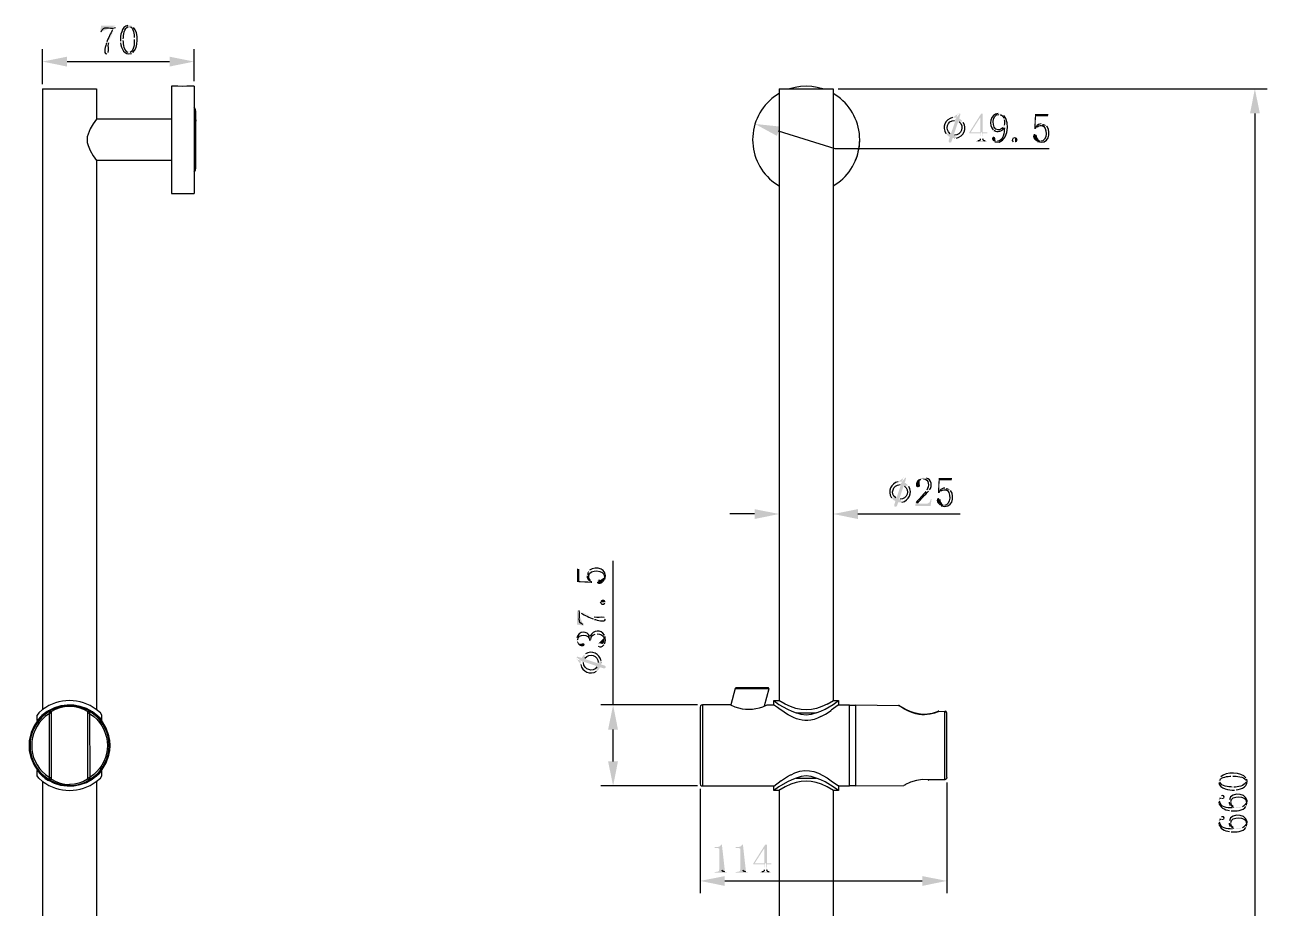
# Model space of a CAD drawing. Header units: millimetres. Extents: x 1 to 7.4, y 2.27 to 9.98.
# Drawn here: x 1 to 7.4, y 5.42 to 9.98 of the extents above; entities that cross this region are included whole.
import ezdxf

# ---------------------------------------------------------------- set-up
doc = ezdxf.new("R2010")
doc.units = ezdxf.units.MM
doc.layers.add('PDF_솔리드 채우기', color=7, linetype='Continuous')
doc.layers.add('PDF_형상', color=7, linetype='Continuous')

msp = doc.modelspace()

# ---------------------------------------------------------------- hatches: boundary and pattern name
at = {"layer": 'PDF_솔리드 채우기', "transparency": 33554559}
h = msp.add_hatch(color=256, dxfattribs=at)
h.paths.add_polyline_path([(1.4667, 9.9719), (1.3908, 9.9719), (1.385, 9.9378), (1.39, 9.9369), (1.3908, 9.9403)], flags=0)
h.paths.add_polyline_path([(1.4642, 9.9619), (1.4667, 9.9661)], flags=0)
h = msp.add_hatch(color=256, dxfattribs=at)
h.paths.add_polyline_path([(1.4642, 9.9619), (1.455, 9.9603), (1.4525, 9.9553), (1.45, 9.9503)], flags=0)
h.paths.add_polyline_path([(1.42, 9.8869), (1.4183, 9.8844), (1.4175, 9.8819)], flags=0)
h.paths.add_polyline_path([(1.4192, 9.8261), (1.4233, 9.8269), (1.4267, 9.8286), (1.4267, 9.8294), (1.4275, 9.8328)], flags=0)
h.paths.add_polyline_path([(1.43, 9.8836), (1.4308, 9.8878), (1.4317, 9.8919)], flags=0)
h.paths.add_polyline_path([(1.4575, 9.9503, 0.048772), (1.4317, 9.8919)], flags=0)
h.paths.add_polyline_path([(1.4575, 9.9503), (1.46, 9.9544), (1.4625, 9.9586)], flags=0)
h = msp.add_hatch(color=256, dxfattribs=at)
h.paths.add_polyline_path([(1.5342, 9.9736), (1.5317, 9.9736), (1.5283, 9.9728)], flags=0)
h.paths.add_polyline_path([(1.49, 9.8928), (1.4908, 9.8878), (1.4908, 9.8836)], flags=0)
h.paths.add_polyline_path([(1.5467, 9.8286), (1.55, 9.8303), (1.5533, 9.8328), (1.5342, 9.8328), (1.5308, 9.8336)], flags=0)
h.paths.add_polyline_path([(1.505, 9.8953), (1.505, 9.9036)], flags=0)
h.paths.add_polyline_path([(1.5308, 9.9669), (1.5342, 9.9669), (1.5525, 9.9678), (1.5492, 9.9703), (1.545, 9.9719), (1.5417, 9.9728), (1.5375, 9.9736)], flags=0)
h = msp.add_hatch(color=256, dxfattribs=at)
h.paths.add_polyline_path([(1.5525, 9.9678), (1.5342, 9.9669), (1.535, 9.9669), (1.5392, 9.9661)], flags=0)
h.paths.add_polyline_path([(1.5617, 9.9103), (1.5617, 9.9003)], flags=0)
h.paths.add_polyline_path([(1.5408, 9.8344), (1.5375, 9.8336), (1.5342, 9.8328), (1.5533, 9.8328)], flags=0)
h.paths.add_polyline_path([(1.5583, 9.9628), (1.5558, 9.9653)], flags=0)
h = msp.add_hatch(color=256, dxfattribs=at)
h.paths.add_polyline_path([(5.8125, 9.5211), (5.8117, 9.5211), (5.8083, 9.5203), (5.8058, 9.5161), (5.8, 9.4978), (5.78, 9.4978)], flags=0)
h.paths.add_polyline_path([(5.7458, 9.4161), (5.7483, 9.4119), (5.7708, 9.4128), (5.7675, 9.4153)], flags=0)
h.paths.add_polyline_path([(5.79, 9.4836), (5.8258, 9.4853), (5.8217, 9.4878), (5.8183, 9.4911), (5.8142, 9.4928), (5.8158, 9.4986), (5.8175, 9.5044), (5.8192, 9.5094), (5.82, 9.5128), (5.8208, 9.5136), (5.82, 9.5178), (5.8175, 9.5203)], flags=0)
for points in [[(5.8258, 9.4853), (5.79, 9.4836), (5.795, 9.4836), (5.7708, 9.4128), (5.7483, 9.4119), (5.755, 9.4053), (5.79, 9.4078), (5.7858, 9.4078), (5.8092, 9.4786), (5.8317, 9.4786), (5.8283, 9.4819)], [(5.79, 9.4986), (5.785, 9.4986), (5.78, 9.4978), (5.8, 9.4978), (5.7992, 9.4978), (5.7942, 9.4986)], [(5.9358, 9.5186), (5.9225, 9.4978), (5.9225, 9.4219), (5.8733, 9.4219), (5.9358, 9.4219)], [(6.2742, 9.5169), (6.205, 9.5169), (6.2008, 9.4403), (6.2083, 9.4394), (6.21, 9.4419), (6.2125, 9.4461), (6.2075, 9.4486), (6.21, 9.5053), (6.2717, 9.5053)], [(5.8, 9.3928), (5.7808, 9.3928), (5.785, 9.3928), (5.79, 9.3919), (5.7908, 9.3919), (5.7958, 9.3928)], [(5.9917, 9.3994), (5.9883, 9.3994), (5.985, 9.3961), (5.9842, 9.3936), (5.9833, 9.3894), (5.9842, 9.3853), (5.9858, 9.3819), (5.9883, 9.3786), (5.9917, 9.3761), (5.9942, 9.3753), (6.0108, 9.3761), (6.0067, 9.3769), (6.0033, 9.3778), (6.0008, 9.3811), (6.0008, 9.3819), (6, 9.3861), (6, 9.3919), (5.9983, 9.3953), (5.9983, 9.3961), (5.9958, 9.3986)], [(5.5092, 7.6219), (5.5042, 7.6219), (5.4992, 7.6211), (5.5192, 7.6211), (5.5183, 7.6211), (5.5133, 7.6219)], [(5.7775, 7.6403), (5.7083, 7.6403), (5.7042, 7.5636), (5.7117, 7.5628), (5.7133, 7.5653), (5.7158, 7.5694), (5.7108, 7.5719), (5.7133, 7.6286), (5.775, 7.6286)], [(5.545, 7.6086), (5.5092, 7.6069), (5.5142, 7.6069), (5.49, 7.5361), (5.4675, 7.5353), (5.4742, 7.5286), (5.5092, 7.5311), (5.505, 7.5311), (5.5283, 7.6019), (5.5508, 7.6019), (5.5475, 7.6053)], [(5.5192, 7.5161), (5.5, 7.5161), (5.5042, 7.5161), (5.5092, 7.5153), (5.51, 7.5153), (5.515, 7.5161)], [(5.6717, 7.5328), (5.6667, 7.5328), (5.6667, 7.5294), (5.665, 7.5253), (5.6642, 7.5211), (5.6625, 7.5178), (5.66, 7.5144), (5.6583, 7.5136), (5.655, 7.5111), (5.6517, 7.5094), (5.6475, 7.5086), (5.5975, 7.5086), (5.5883, 7.5069), (5.5883, 7.4961), (5.6667, 7.4961)], [(3.8442, 7.1736), (3.8442, 7.1044), (3.9208, 7.1003), (3.9217, 7.1078), (3.9192, 7.1094), (3.915, 7.1119), (3.9125, 7.1069), (3.8558, 7.1094), (3.8558, 7.1711)], [(3.8458, 6.7911), (3.8475, 6.7878), (3.85, 6.7836), (3.8558, 6.7778), (3.8592, 6.7761), (3.8633, 6.7744), (3.8667, 6.7736), (3.8708, 6.7728), (3.8733, 6.7728), (3.8775, 6.7744), (3.88, 6.7761), (3.8817, 6.7786), (3.8825, 6.7819), (3.8825, 6.7853), (3.8783, 6.7894), (3.8733, 6.7894), (3.8692, 6.7878), (3.8658, 6.7869), (3.86, 6.7861), (3.8558, 6.7869), (3.8533, 6.7894), (3.8508, 6.7928), (3.8508, 6.7936), (3.8475, 6.8019), (3.8475, 6.8061)], [(3.8758, 6.7253), (3.8775, 6.6894), (3.8775, 6.6944), (3.9483, 6.6703), (3.9492, 6.6478), (3.9558, 6.6544), (3.9533, 6.6894), (3.9533, 6.6853), (3.8825, 6.7086), (3.8825, 6.7311), (3.8792, 6.7278)], [(3.8625, 6.6894), (3.8625, 6.6844), (3.8633, 6.6794), (3.8633, 6.6994), (3.8633, 6.6986), (3.8625, 6.6936)], [(3.9683, 6.6994), (3.9683, 6.6803), (3.9683, 6.6844), (3.9692, 6.6894), (3.9692, 6.6903), (3.9683, 6.6953)], [(4.8225, 5.7519), (4.8092, 5.7311), (4.8092, 5.6553), (4.76, 5.6553), (4.8225, 5.6553)]]:
    msp.add_hatch(color=256, dxfattribs=at).paths.add_polyline_path(points)
h = msp.add_hatch(color=256, dxfattribs=at)
h.paths.add_polyline_path([(5.8317, 9.4786), (5.8092, 9.4786), (5.8133, 9.4761)], flags=0)
h.paths.add_polyline_path([(5.79, 9.4078), (5.755, 9.4053), (5.7583, 9.4028), (5.7625, 9.4003), (5.7658, 9.3978), (5.7642, 9.3928), (5.7625, 9.3861), (5.76, 9.3786), (5.76, 9.3769), (5.7608, 9.3728), (5.7633, 9.3703), (5.7675, 9.3694), (5.7683, 9.3694), (5.7725, 9.3711), (5.7742, 9.3744), (5.7808, 9.3928), (5.8, 9.3928)], flags=0)
h.paths.add_polyline_path([(5.835, 9.4736), (5.8342, 9.4744)], flags=0)
h = msp.add_hatch(color=256, dxfattribs=at)
h.paths.add_polyline_path([(5.9358, 9.5186), (5.9275, 9.5186), (5.8658, 9.4211), (5.8658, 9.4169), (5.9225, 9.4169), (5.9225, 9.3886)], flags=0)
h.paths.add_polyline_path([(5.91, 9.3778), (5.9008, 9.3778), (5.9008, 9.3728), (5.9558, 9.3728), (5.9558, 9.3778), (5.9483, 9.3778)], flags=0)
h.paths.add_polyline_path([(5.9358, 9.3886), (5.9358, 9.4169), (5.9583, 9.4169), (5.9583, 9.4219), (5.8733, 9.4219), (5.9217, 9.4978), (5.9225, 9.4978)], flags=0)
h = msp.add_hatch(color=256, dxfattribs=at)
h.paths.add_polyline_path([(6.0183, 9.5186), (6.0158, 9.5186)], flags=0)
h.paths.add_polyline_path([(5.99, 9.4344), (6.0158, 9.4353), (6.0142, 9.4353)], flags=0)
h.paths.add_polyline_path([(6.0183, 9.5136), (6.0383, 9.5136), (6.0342, 9.5153), (6.0308, 9.5169), (6.0225, 9.5186)], flags=0)
h = msp.add_hatch(color=256, dxfattribs=at)
h.paths.add_polyline_path([(6.0383, 9.5136), (6.0183, 9.5136), (6.0208, 9.5136), (6.025, 9.5128)], flags=0)
h.paths.add_polyline_path([(6.0442, 9.4953), (6.0458, 9.4869)], flags=0)
h.paths.add_polyline_path([(6.0458, 9.4586), (6.0433, 9.4553), (6.0417, 9.4511), (6.0475, 9.4503), (6.0475, 9.4461)], flags=0)
h.paths.add_polyline_path([(6.0108, 9.3761), (5.9942, 9.3753), (5.9975, 9.3736)], flags=0)
h.paths.add_polyline_path([(6.0442, 9.5094), (6.0417, 9.5119)], flags=0)
h = msp.add_hatch(color=256, dxfattribs=at)
h.paths.add_polyline_path([(6.0417, 9.4511), (6.0383, 9.4469)], flags=0)
h.paths.add_polyline_path([(6.0158, 9.4353), (5.99, 9.4344), (5.9933, 9.4319)], flags=0)
h.paths.add_polyline_path([(6.0458, 9.4461), (6.0475, 9.4503)], flags=0)
h = msp.add_hatch(color=256, dxfattribs=at)
h.paths.add_polyline_path([(6.205, 9.4144), (6.2008, 9.4136), (6.1975, 9.4111), (6.1967, 9.4094), (6.1958, 9.4061), (6.195, 9.4011), (6.1958, 9.3969), (6.1967, 9.3936), (6.1983, 9.3894), (6.2008, 9.3861), (6.2067, 9.3803), (6.21, 9.3778), (6.2133, 9.3761), (6.2342, 9.3761), (6.2292, 9.3761)], flags=0)
h.paths.add_polyline_path([(6.2117, 9.3828), (6.2092, 9.3861), (6.2083, 9.3894)], flags=0)
h.paths.add_polyline_path([(6.2133, 9.4061), (6.2117, 9.4111), (6.2092, 9.4136)], flags=0)
h = msp.add_hatch(color=256, dxfattribs=at)
h.paths.add_polyline_path([(6.2408, 9.4653), (6.2367, 9.4653)], flags=0)
h.paths.add_polyline_path([(6.2108, 9.4528), (6.2075, 9.4486), (6.2125, 9.4461), (6.2158, 9.4494)], flags=0)
h.paths.add_polyline_path([(6.2367, 9.4569), (6.2633, 9.4569), (6.2567, 9.4619), (6.2533, 9.4636), (6.245, 9.4653)], flags=0)
h = msp.add_hatch(color=256, dxfattribs=at)
h.paths.add_polyline_path([(6.2633, 9.4569), (6.2367, 9.4569), (6.2392, 9.4569)], flags=0)
h.paths.add_polyline_path([(6.2342, 9.3761), (6.2133, 9.3761), (6.2175, 9.3744)], flags=0)
h.paths.add_polyline_path([(6.2667, 9.4536), (6.2667, 9.4544)], flags=0)
h = msp.add_hatch(color=256, dxfattribs=at)
h.paths.add_polyline_path([(6.1017, 9.3711), (6.0975, 9.3719), (6.0942, 9.3736)], flags=0)
h.paths.add_polyline_path([(6.1008, 9.3961), (6.1058, 9.3961), (6.11, 9.3944), (6.1117, 9.3928), (6.1133, 9.3894), (6.1142, 9.3853), (6.115, 9.3836), (6.1142, 9.3794), (6.1117, 9.3744), (6.1075, 9.3719), (6.1033, 9.3711), (6.1017, 9.3711)], flags=0)
h = msp.add_hatch(color=256, dxfattribs=at)
h.paths.add_polyline_path([(5.5317, 7.6444), (5.5308, 7.6444), (5.5275, 7.6436), (5.525, 7.6394), (5.5192, 7.6211), (5.4992, 7.6211)], flags=0)
h.paths.add_polyline_path([(5.465, 7.5394), (5.4675, 7.5353), (5.49, 7.5361), (5.4867, 7.5386)], flags=0)
h.paths.add_polyline_path([(5.5092, 7.6069), (5.545, 7.6086), (5.5408, 7.6111), (5.5375, 7.6144), (5.5333, 7.6161), (5.535, 7.6219), (5.5367, 7.6278), (5.5383, 7.6328), (5.5392, 7.6361), (5.54, 7.6369), (5.5392, 7.6411), (5.5367, 7.6436)], flags=0)
h = msp.add_hatch(color=256, dxfattribs=at)
h.paths.add_polyline_path([(5.6308, 7.6419), (5.6267, 7.6419), (5.6233, 7.6411), (5.615, 7.6394), (5.6108, 7.6369), (5.63, 7.6369)], flags=0)
h.paths.add_polyline_path([(5.6467, 7.5786), (5.645, 7.5753), (5.6425, 7.5719)], flags=0)
h.paths.add_polyline_path([(5.5925, 7.5128), (5.59, 7.5103), (5.5883, 7.5069), (5.5975, 7.5086), (5.5992, 7.5111)], flags=0)
h.paths.add_polyline_path([(5.6567, 7.5728), (5.6617, 7.5794)], flags=0)
h.paths.add_polyline_path([(5.645, 7.6403), (5.64, 7.6411), (5.6358, 7.6419)], flags=0)
h = msp.add_hatch(color=256, dxfattribs=at)
h.paths.add_polyline_path([(5.6108, 7.6369), (5.6075, 7.6353), (5.6033, 7.6328), (5.5992, 7.6286), (5.5967, 7.6253), (5.595, 7.6219), (5.5933, 7.6186), (5.5917, 7.6144), (5.5908, 7.6103), (5.5908, 7.6036), (5.5917, 7.5994), (5.5933, 7.5961), (5.5975, 7.5936), (5.6008, 7.5928), (5.6042, 7.5936), (5.6075, 7.5953), (5.6092, 7.5969)], flags=0)
h.paths.add_polyline_path([(5.6042, 7.6128), (5.6033, 7.6178), (5.6042, 7.6211)], flags=0)
h.paths.add_polyline_path([(5.6158, 7.6344), (5.6192, 7.6361), (5.6233, 7.6369), (5.6283, 7.6369)], flags=0)
h = msp.add_hatch(color=256, dxfattribs=at)
h.paths.add_polyline_path([(5.5508, 7.6019), (5.5283, 7.6019), (5.5325, 7.5994)], flags=0)
h.paths.add_polyline_path([(5.5092, 7.5311), (5.4742, 7.5286), (5.4775, 7.5261), (5.4817, 7.5236), (5.485, 7.5211), (5.4833, 7.5161), (5.4817, 7.5094), (5.48, 7.5044), (5.4792, 7.5019), (5.4792, 7.5003), (5.48, 7.4961), (5.4825, 7.4936), (5.4867, 7.4928), (5.4875, 7.4928), (5.4917, 7.4944), (5.4933, 7.4978), (5.5, 7.5161), (5.5192, 7.5161)], flags=0)
h.paths.add_polyline_path([(5.5542, 7.5969), (5.5533, 7.5978)], flags=0)
h = msp.add_hatch(color=256, dxfattribs=at)
h.paths.add_polyline_path([(5.7442, 7.5886), (5.74, 7.5886)], flags=0)
h.paths.add_polyline_path([(5.7142, 7.5761), (5.7108, 7.5719), (5.7158, 7.5694), (5.7192, 7.5728)], flags=0)
h.paths.add_polyline_path([(5.74, 7.5803), (5.7667, 7.5803), (5.76, 7.5853), (5.7567, 7.5869), (5.7483, 7.5886)], flags=0)
h = msp.add_hatch(color=256, dxfattribs=at)
h.paths.add_polyline_path([(5.7667, 7.5803), (5.74, 7.5803), (5.7425, 7.5803)], flags=0)
h.paths.add_polyline_path([(5.7375, 7.4994), (5.7167, 7.4994), (5.7208, 7.4978)], flags=0)
h.paths.add_polyline_path([(5.77, 7.5769), (5.77, 7.5778)], flags=0)
h = msp.add_hatch(color=256, dxfattribs=at)
h.paths.add_polyline_path([(5.7083, 7.5378), (5.7042, 7.5369), (5.7008, 7.5344), (5.7, 7.5328), (5.6992, 7.5294), (5.6983, 7.5244), (5.6992, 7.5203), (5.7, 7.5169), (5.7017, 7.5128), (5.7042, 7.5094), (5.71, 7.5036), (5.7133, 7.5011), (5.7167, 7.4994), (5.7375, 7.4994), (5.7325, 7.4994)], flags=0)
h.paths.add_polyline_path([(5.715, 7.5061), (5.7125, 7.5094), (5.7117, 7.5128)], flags=0)
h.paths.add_polyline_path([(5.7167, 7.5294), (5.715, 7.5344), (5.7125, 7.5369)], flags=0)
h = msp.add_hatch(color=256, dxfattribs=at)
h.paths.add_polyline_path([(3.8958, 7.1403), (3.8958, 7.1361)], flags=0)
h.paths.add_polyline_path([(3.9083, 7.1103), (3.9125, 7.1069), (3.915, 7.1119), (3.9117, 7.1153)], flags=0)
h.paths.add_polyline_path([(3.9042, 7.1361), (3.9042, 7.1628), (3.8992, 7.1561), (3.8975, 7.1528), (3.8958, 7.1444)], flags=0)
h = msp.add_hatch(color=256, dxfattribs=at)
h.paths.add_polyline_path([(3.9042, 7.1628), (3.9042, 7.1361), (3.9042, 7.1386)], flags=0)
h.paths.add_polyline_path([(3.985, 7.1336), (3.985, 7.1128), (3.9867, 7.1169)], flags=0)
h.paths.add_polyline_path([(3.9075, 7.1661), (3.9067, 7.1661)], flags=0)
h = msp.add_hatch(color=256, dxfattribs=at)
h.paths.add_polyline_path([(3.9467, 7.1044), (3.9475, 7.1003), (3.95, 7.0969), (3.9517, 7.0961), (3.955, 7.0953), (3.96, 7.0944), (3.9642, 7.0953), (3.9675, 7.0961), (3.9717, 7.0978), (3.975, 7.1003), (3.9808, 7.1061), (3.9833, 7.1094), (3.985, 7.1128), (3.985, 7.1336), (3.985, 7.1286)], flags=0)
h.paths.add_polyline_path([(3.9783, 7.1111), (3.975, 7.1086), (3.9717, 7.1078)], flags=0)
h.paths.add_polyline_path([(3.955, 7.1128), (3.95, 7.1111), (3.9475, 7.1086)], flags=0)
h = msp.add_hatch(color=256, dxfattribs=at)
h.paths.add_polyline_path([(3.99, 7.0011), (3.9892, 6.9969), (3.9875, 6.9936)], flags=0)
h.paths.add_polyline_path([(3.965, 7.0003), (3.965, 7.0053), (3.9667, 7.0094), (3.9683, 7.0111), (3.9717, 7.0128), (3.9758, 7.0136), (3.9775, 7.0144), (3.9817, 7.0136), (3.9867, 7.0111), (3.9892, 7.0069), (3.99, 7.0028), (3.99, 7.0011)], flags=0)
h = msp.add_hatch(color=256, dxfattribs=at)
h.paths.add_polyline_path([(3.8442, 6.9611), (3.8442, 6.8853), (3.8783, 6.8794), (3.8792, 6.8844), (3.8758, 6.8853)], flags=0)
h.paths.add_polyline_path([(3.8542, 6.9586), (3.85, 6.9611)], flags=0)
h = msp.add_hatch(color=256, dxfattribs=at)
h.paths.add_polyline_path([(3.8542, 6.9586), (3.8558, 6.9494), (3.8658, 6.9444)], flags=0)
h.paths.add_polyline_path([(3.9292, 6.9144), (3.9317, 6.9128), (3.9342, 6.9119)], flags=0)
h.paths.add_polyline_path([(3.99, 6.9136), (3.9892, 6.9178), (3.9875, 6.9211), (3.9867, 6.9211), (3.9833, 6.9219)], flags=0)
h.paths.add_polyline_path([(3.9325, 6.9244), (3.9242, 6.9261)], flags=0)
h.paths.add_polyline_path([(3.8658, 6.9519, 0.048042), (3.9242, 6.9261)], flags=0)
h.paths.add_polyline_path([(3.8658, 6.9519), (3.8575, 6.9569)], flags=0)
h = msp.add_hatch(color=256, dxfattribs=at)
h.paths.add_polyline_path([(3.8425, 6.8094), (3.8425, 6.8036), (3.8433, 6.7994), (3.8442, 6.7953), (3.8458, 6.7911), (3.8475, 6.8061)], flags=0)
h.paths.add_polyline_path([(3.9092, 6.8036), (3.9092, 6.7994), (3.9142, 6.7994), (3.9142, 6.8036), (3.915, 6.8086)], flags=0)
h.paths.add_polyline_path([(3.9383, 6.8361), (3.9433, 6.8369), (3.9475, 6.8369)], flags=0)
h.paths.add_polyline_path([(3.9842, 6.8153), (3.985, 6.8111), (3.985, 6.8061), (3.985, 6.8311)], flags=0)
h.paths.add_polyline_path([(3.9125, 6.8253), (3.9108, 6.8203), (3.9092, 6.8236)], flags=0)
h.paths.add_polyline_path([(3.8433, 6.8178), (3.8425, 6.8136)], flags=0)
h = msp.add_hatch(color=256, dxfattribs=at)
h.paths.add_polyline_path([(3.9492, 6.7794), (3.95, 6.7778), (3.9525, 6.7736)], flags=0)
h.paths.add_polyline_path([(3.9817, 6.7811), (3.9833, 6.7836), (3.985, 6.7869)], flags=0)
h.paths.add_polyline_path([(3.9883, 6.8236), (3.9867, 6.8269), (3.985, 6.8311), (3.985, 6.8044), (3.9842, 6.8003), (3.9833, 6.7961), (3.9817, 6.7919), (3.9792, 6.7894), (3.9767, 6.7861), (3.9733, 6.7853), (3.9717, 6.7861), (3.9675, 6.7869), (3.9642, 6.7886), (3.9583, 6.7886), (3.9533, 6.7869), (3.95, 6.7836)], flags=0)
h = msp.add_hatch(color=256, dxfattribs=at)
h.paths.add_polyline_path([(3.84, 6.7119), (3.84, 6.7111), (3.8408, 6.7078), (3.845, 6.7053), (3.8633, 6.6994), (3.8633, 6.6794)], flags=0)
h.paths.add_polyline_path([(3.945, 6.6453), (3.9492, 6.6478), (3.9483, 6.6703), (3.9458, 6.6669)], flags=0)
h.paths.add_polyline_path([(3.8775, 6.6894), (3.8758, 6.7253), (3.8733, 6.7211), (3.87, 6.7178), (3.8683, 6.7136), (3.8567, 6.7169), (3.8517, 6.7186), (3.8483, 6.7194), (3.8475, 6.7203), (3.8433, 6.7194), (3.8408, 6.7169)], flags=0)
h = msp.add_hatch(color=256, dxfattribs=at)
h.paths.add_polyline_path([(3.8825, 6.7311), (3.8825, 6.7086), (3.885, 6.7128)], flags=0)
h.paths.add_polyline_path([(3.9533, 6.6894), (3.9558, 6.6544), (3.9583, 6.6578), (3.9608, 6.6619), (3.9633, 6.6653), (3.9683, 6.6636), (3.975, 6.6619), (3.9825, 6.6594), (3.9842, 6.6594), (3.9883, 6.6603), (3.9908, 6.6628), (3.9917, 6.6669), (3.9917, 6.6678), (3.99, 6.6719), (3.9867, 6.6736), (3.9683, 6.6803), (3.9683, 6.6994)], flags=0)
h.paths.add_polyline_path([(3.8875, 6.7344), (3.8867, 6.7336)], flags=0)
h = msp.add_hatch(color=256, dxfattribs=at)
h.paths.add_polyline_path([(7.1517, 6.0769), (7.1517, 6.0744), (7.1525, 6.0711)], flags=0)
h.paths.add_polyline_path([(7.2325, 6.0328), (7.2375, 6.0336), (7.2417, 6.0336)], flags=0)
h.paths.add_polyline_path([(7.2967, 6.0894), (7.295, 6.0928), (7.2925, 6.0961), (7.2925, 6.0769), (7.2917, 6.0736)], flags=0)
h.paths.add_polyline_path([(7.23, 6.0478), (7.2217, 6.0478)], flags=0)
h.paths.add_polyline_path([(7.1583, 6.0736), (7.1583, 6.0769), (7.1575, 6.0953), (7.155, 6.0919), (7.1533, 6.0878), (7.1525, 6.0844), (7.1517, 6.0803)], flags=0)
h = msp.add_hatch(color=256, dxfattribs=at)
h.paths.add_polyline_path([(7.1575, 6.0953), (7.1583, 6.0769), (7.1583, 6.0778), (7.1592, 6.0819)], flags=0)
h.paths.add_polyline_path([(7.215, 6.1044), (7.225, 6.1044)], flags=0)
h.paths.add_polyline_path([(7.2908, 6.0836), (7.2917, 6.0803), (7.2925, 6.0769), (7.2925, 6.0961)], flags=0)
h.paths.add_polyline_path([(7.1625, 6.1011), (7.16, 6.0986)], flags=0)
h = msp.add_hatch(color=256, dxfattribs=at)
h.paths.add_polyline_path([(7.1517, 5.9778), (7.1517, 5.9744), (7.1525, 5.9703)], flags=0)
h.paths.add_polyline_path([(7.2075, 5.9269), (7.2117, 5.9261), (7.2167, 5.9261)], flags=0)
h.paths.add_polyline_path([(7.2925, 5.9478), (7.2942, 5.9511), (7.2942, 5.9719), (7.2942, 5.9686), (7.2933, 5.9653)], flags=0)
h.paths.add_polyline_path([(7.2742, 5.9469), (7.2708, 5.9453), (7.2675, 5.9444), (7.2633, 5.9428), (7.255, 5.9411), (7.25, 5.9411), (7.245, 5.9403), (7.24, 5.9403), (7.2392, 5.9411), (7.235, 5.9436), (7.2308, 5.9453), (7.2275, 5.9403), (7.2217, 5.9403)], flags=0)
h.paths.add_polyline_path([(7.1567, 5.9761), (7.1558, 5.9936), (7.1542, 5.9903), (7.1525, 5.9861), (7.1517, 5.9819)], flags=0)
h = msp.add_hatch(color=256, dxfattribs=at)
h.paths.add_polyline_path([(7.1558, 5.9936), (7.1567, 5.9761), (7.1567, 5.9778), (7.1575, 5.9819), (7.1592, 5.9853), (7.16, 5.9869), (7.1642, 5.9878), (7.1675, 5.9878), (7.1717, 5.9869), (7.1742, 5.9869), (7.1775, 5.9886), (7.1792, 5.9911)], flags=0)
h.paths.add_polyline_path([(7.1658, 6.0028), (7.1625, 6.0003), (7.1583, 5.9969)], flags=0)
h = msp.add_hatch(color=256, dxfattribs=at)
h.paths.add_polyline_path([(7.2058, 5.9736), (7.2058, 5.9711)], flags=0)
h.paths.add_polyline_path([(7.2117, 5.9536), (7.2142, 5.9503), (7.2142, 5.9736)], flags=0)
h.paths.add_polyline_path([(7.2942, 5.9719), (7.2942, 5.9511), (7.2958, 5.9544)], flags=0)
h.paths.add_polyline_path([(7.2067, 5.9828), (7.2058, 5.9786)], flags=0)
h = msp.add_hatch(color=256, dxfattribs=at)
h.paths.add_polyline_path([(7.2142, 5.9503), (7.2167, 5.9478), (7.2233, 5.9428), (7.2275, 5.9403), (7.2308, 5.9453), (7.2267, 5.9478)], flags=0)
h.paths.add_polyline_path([(7.2142, 5.9686), (7.2142, 5.9736)], flags=0)
h = msp.add_hatch(color=256, dxfattribs=at)
h.paths.add_polyline_path([(7.1558, 5.8853), (7.1567, 5.8678), (7.1567, 5.8694), (7.1575, 5.8736), (7.16, 5.8786), (7.1642, 5.8794), (7.1675, 5.8794), (7.1717, 5.8786), (7.1742, 5.8786), (7.1775, 5.8803), (7.1792, 5.8828)], flags=0)
h.paths.add_polyline_path([(7.1658, 5.8944), (7.1625, 5.8919), (7.1583, 5.8886)], flags=0)
h = msp.add_hatch(color=256, dxfattribs=at)
h.paths.add_polyline_path([(7.1517, 5.8694), (7.1517, 5.8661), (7.1525, 5.8619)], flags=0)
h.paths.add_polyline_path([(7.2075, 5.8186), (7.2117, 5.8178), (7.2167, 5.8178)], flags=0)
h.paths.add_polyline_path([(7.2925, 5.8394), (7.2942, 5.8428), (7.2942, 5.8636), (7.2942, 5.8603), (7.2933, 5.8569)], flags=0)
h.paths.add_polyline_path([(7.2742, 5.8386), (7.2708, 5.8369), (7.2675, 5.8361), (7.2633, 5.8344), (7.255, 5.8328), (7.25, 5.8328), (7.245, 5.8319), (7.24, 5.8319), (7.2392, 5.8328), (7.235, 5.8353), (7.2308, 5.8369), (7.2275, 5.8319), (7.2217, 5.8319)], flags=0)
h.paths.add_polyline_path([(7.1567, 5.8678), (7.1558, 5.8853), (7.1542, 5.8819), (7.1525, 5.8778), (7.1517, 5.8736)], flags=0)
h = msp.add_hatch(color=256, dxfattribs=at)
h.paths.add_polyline_path([(7.2058, 5.8653), (7.2058, 5.8628)], flags=0)
h.paths.add_polyline_path([(7.2117, 5.8453), (7.2142, 5.8419), (7.2142, 5.8653)], flags=0)
h.paths.add_polyline_path([(7.2942, 5.8636), (7.2942, 5.8428), (7.2958, 5.8461)], flags=0)
h.paths.add_polyline_path([(7.2067, 5.8744), (7.2058, 5.8703)], flags=0)
h = msp.add_hatch(color=256, dxfattribs=at)
h.paths.add_polyline_path([(7.2142, 5.8419), (7.2167, 5.8394), (7.2233, 5.8344), (7.2275, 5.8319), (7.2308, 5.8369), (7.2267, 5.8394)], flags=0)
h.paths.add_polyline_path([(7.2142, 5.8603), (7.2142, 5.8653)], flags=0)
h = msp.add_hatch(color=256, dxfattribs=at)
h.paths.add_polyline_path([(4.5908, 5.7519), (4.5875, 5.7519), (4.5867, 5.7511), (4.5842, 5.7469), (4.5817, 5.7444), (4.5783, 5.7419), (4.5775, 5.7419), (4.5742, 5.7403), (4.5658, 5.7386), (4.5533, 5.7386), (4.5533, 5.7336), (4.5692, 5.7336), (4.5717, 5.7328), (4.5758, 5.7319), (4.5767, 5.7303), (4.5775, 5.7261), (4.5775, 5.6244), (4.5767, 5.6219), (4.5758, 5.6178), (4.5742, 5.6144), (4.5733, 5.6144), (4.57, 5.6128), (4.5658, 5.6119), (4.5608, 5.6111), (4.5533, 5.6111), (4.5533, 5.6061), (4.615, 5.6061), (4.615, 5.6111), (4.6067, 5.6111)], flags=0)
h.paths.add_polyline_path([(4.5917, 5.6203), (4.5908, 5.6244)], flags=0)
h = msp.add_hatch(color=256, dxfattribs=at)
h.paths.add_polyline_path([(4.6992, 5.7519), (4.6958, 5.7519), (4.695, 5.7511), (4.6925, 5.7469), (4.69, 5.7444), (4.6867, 5.7419), (4.6858, 5.7419), (4.6825, 5.7403), (4.6742, 5.7386), (4.6617, 5.7386), (4.6617, 5.7336), (4.6775, 5.7336), (4.68, 5.7328), (4.6842, 5.7319), (4.685, 5.7303), (4.6858, 5.7261), (4.6858, 5.6244), (4.685, 5.6219), (4.6842, 5.6178), (4.6825, 5.6144), (4.6817, 5.6144), (4.6783, 5.6128), (4.6742, 5.6119), (4.6692, 5.6111), (4.6617, 5.6111), (4.6617, 5.6061), (4.7233, 5.6061), (4.7233, 5.6111), (4.715, 5.6111)], flags=0)
h.paths.add_polyline_path([(4.7, 5.6203), (4.6992, 5.6244)], flags=0)
h = msp.add_hatch(color=256, dxfattribs=at)
h.paths.add_polyline_path([(4.8225, 5.7519), (4.8142, 5.7519), (4.7525, 5.6544), (4.7525, 5.6503), (4.8092, 5.6503), (4.8092, 5.6219)], flags=0)
h.paths.add_polyline_path([(4.7967, 5.6111), (4.7875, 5.6111), (4.7875, 5.6061), (4.8425, 5.6061), (4.8425, 5.6111), (4.835, 5.6111)], flags=0)
h.paths.add_polyline_path([(4.8225, 5.6219), (4.8225, 5.6503), (4.845, 5.6503), (4.845, 5.6553), (4.76, 5.6553), (4.8083, 5.7311), (4.8092, 5.7311)], flags=0)

# ---------------------------------------------------------------- linework, layer by layer
at = {"layer": 'PDF_솔리드 채우기', "lineweight": 25, "transparency": 33554559}
for points in [[(1.0883, 9.7869), (1.215, 9.7611), (1.215, 9.8119)], [(1.87, 9.7869), (1.7433, 9.8119), (1.7433, 9.7611)], [(7.3383, 9.6461), (7.3133, 9.5194), (7.3642, 9.5194)], [(4.7617, 9.4653), (4.875, 9.4036), (4.89, 9.4519)], [(4.8858, 7.4553), (4.7592, 7.4803), (4.7592, 7.4294)], [(5.165, 7.4553), (5.2917, 7.4294), (5.2917, 7.4803)], [(4.03, 6.4711), (4.0042, 6.3444), (4.055, 6.3444)], [(4.03, 6.0536), (4.055, 6.1803), (4.0042, 6.1803)], [(4.4792, 5.5644), (4.6058, 5.5386), (4.6058, 5.5894)], [(5.75, 5.5644), (5.6233, 5.5894), (5.6233, 5.5386)]]:
    msp.add_solid(points, dxfattribs=at)
at = {"layer": 'PDF_형상', "lineweight": 25}
for points in [[(1.0883, 9.6711), (1.0883, 9.8503)], [(1.87, 9.6853), (1.87, 9.8503)], [(1.215, 9.7869), (1.7433, 9.7869)], [(1.0883, 9.6461), (1.0883, 6.4469)], [(1.0883, 9.6461), (1.3675, 9.6461), (1.3675, 9.4894)], [(1.7858, 9.6594), (1.7533, 9.6594), (1.7533, 9.1078)], [(1.87, 9.6594), (1.8325, 9.6594), (1.8317, 9.6594), (1.8092, 9.6586), (1.7858, 9.6594), (1.7867, 9.6594)], [(1.87, 9.6594), (1.87, 9.1078)], [(4.8858, 9.6461), (4.8858, 6.4936)], [(4.8858, 9.6461), (5.165, 9.6461), (5.165, 6.4936)], [(4.8858, 9.6203), (4.8858, 7.3919)], [(5.1108, 9.6461), (5.0825, 9.6536), (5.0542, 9.6586), (5.025, 9.6594), (4.9967, 9.6586), (4.9683, 9.6536), (4.94, 9.6461)], [(5.165, 9.6203), (5.165, 7.3919)], [(5.19, 9.6461), (7.4017, 9.6461)], [(1.8792, 9.5278), (1.8767, 9.5403), (1.87, 9.5511)], [(1.3667, 9.4894), (1.35, 9.4653), (1.3342, 9.4403), (1.3233, 9.4128), (1.3192, 9.3986), (1.3183, 9.3836)], [(1.3675, 9.4894), (1.3667, 9.4894), (1.3675, 9.4894)], [(1.7533, 9.4894), (1.3675, 9.4894)], [(1.87, 9.5403), (1.8767, 9.5403)], [(1.87, 9.4803), (1.8783, 9.4803)], [(1.8792, 9.4869), (1.8783, 9.4803), (1.8775, 9.4769), (1.875, 9.4744)], [(1.8792, 9.2394), (1.8792, 9.5278)], [(7.3383, 9.5194), (7.3383, 2.4144)], [(1.87, 9.4744), (1.875, 9.4744)], [(1.87, 9.4736), (1.8725, 9.4736), (1.875, 9.4744)], [(6.2775, 9.3378), (5.1742, 9.3378), (4.8825, 9.4278)], [(1.3183, 9.3836), (1.3192, 9.3694), (1.3233, 9.3544), (1.3342, 9.3278), (1.35, 9.3019), (1.3667, 9.2778)], [(1.8792, 9.3669), (1.8792, 9.4003)], [(5.28, 9.2786), (5.2892, 9.3036), (5.2958, 9.3303), (5.3, 9.3569), (5.3017, 9.3836)], [(1.875, 9.2936), (1.8725, 9.2936), (1.87, 9.2944)], [(1.8783, 9.2878), (1.8775, 9.2911), (1.875, 9.2936), (1.87, 9.2936)], [(1.8783, 9.2878), (1.87, 9.2878)], [(1.8792, 9.2803), (1.8783, 9.2878)], [(1.3667, 9.2778), (1.3675, 9.2778), (1.3667, 9.2778)], [(1.3675, 9.2778), (1.3675, 6.4469)], [(1.7533, 9.2778), (1.3675, 9.2778)], [(1.87, 9.2169), (1.8767, 9.2278), (1.8792, 9.2394)], [(1.87, 9.2311), (1.8783, 9.2311)], [(1.87, 9.2228), (1.8742, 9.2228)], [(1.7533, 9.1078), (1.87, 9.1078)], [(4.7592, 7.4553), (4.6325, 7.4553)], [(5.2917, 7.4553), (5.8183, 7.4553)], [(4.03, 6.4711), (4.03, 7.2144)], [(4.6658, 6.5603), (4.6625, 6.5594), (4.66, 6.5561), (4.6375, 6.4711)], [(4.66, 6.5561), (4.8325, 6.5536), (4.8092, 6.4644)], [(4.8275, 6.5603), (4.6658, 6.5603)], [(4.8325, 6.5536), (4.8317, 6.5586), (4.8275, 6.5603)], [(1.1225, 6.4394), (1.1267, 6.4419), (1.15, 6.4536), (1.175, 6.4619), (1.2008, 6.4669), (1.2275, 6.4686), (1.2275, 6.4636)], [(1.2275, 6.4686), (1.2533, 6.4669), (1.2792, 6.4619), (1.3042, 6.4536), (1.3275, 6.4428)], [(4.465, 6.4711), (3.9667, 6.4711)], [(4.49, 6.4711), (4.485, 6.4694), (4.4808, 6.4661), (4.4792, 6.4603)], [(4.635, 6.4711), (4.49, 6.4711), (4.49, 6.0536)], [(4.6375, 6.4703), (4.635, 6.4711), (4.6358, 6.4711)], [(4.6358, 6.4711), (4.6583, 6.4619)], [(4.8025, 6.4619), (4.825, 6.4711)], [(4.825, 6.4711), (4.8583, 6.4711)], [(4.8583, 6.4728), (4.8583, 6.4936), (4.8842, 6.4936)], [(4.8583, 6.4936), (4.885, 6.4744)], [(4.8592, 6.4711), (4.8583, 6.4711), (4.8583, 6.4728)], [(4.8625, 6.4686), (4.8592, 6.4711)], [(4.8858, 6.4928), (4.8842, 6.4936), (4.885, 6.4936)], [(4.9175, 6.4753), (4.885, 6.4936)], [(4.885, 6.4744), (4.9283, 6.4494), (4.9508, 6.4386), (4.9733, 6.4303)], [(5.0767, 6.4303), (5.1, 6.4386), (5.1225, 6.4494), (5.165, 6.4744), (5.1925, 6.4936), (5.1925, 6.4728), (5.1925, 6.4719)], [(5.1333, 6.4753), (5.1658, 6.4936), (5.1667, 6.4936), (5.165, 6.4928)], [(5.1925, 6.4711), (5.1917, 6.4711), (5.19, 6.4703), (5.1542, 6.4436)], [(5.1667, 6.4936), (5.1925, 6.4936)], [(5.1925, 6.4719), (5.1925, 6.4711), (5.2483, 6.4711)], [(5.1925, 6.4719), (5.1933, 6.4719)], [(5.2483, 6.0536), (5.2483, 6.4711)], [(5.2483, 6.4694), (5.2817, 6.4694)], [(5.2817, 6.0536), (5.2817, 6.4711), (5.5008, 6.4686)], [(5.5075, 6.4661), (5.5042, 6.4678), (5.5033, 6.4678), (5.5033, 6.4686), (5.5008, 6.4686)], [(5.5008, 6.4686), (5.505, 6.4661)], [(5.5075, 6.4644), (5.5008, 6.4686)], [(1.1117, 6.4378), (1.0842, 6.4169), (1.0608, 6.3919)], [(1.0608, 6.3911), (1.0608, 6.4194)], [(1.1033, 6.4244), (1.1, 6.4219), (1.0992, 6.4219), (1.0983, 6.4211)], [(1.1242, 6.4378), (1.1242, 6.4269), (1.1025, 6.4119)], [(1.1242, 6.4378), (1.1033, 6.4236)], [(1.105, 6.4261), (1.1033, 6.4244)], [(1.1242, 6.4378), (1.1283, 6.4386), (1.1317, 6.4369), (1.1325, 6.4328), (1.1333, 6.0911)], [(1.125, 6.4386), (1.1242, 6.4386), (1.1242, 6.4378)], [(1.1242, 6.4269), (1.1317, 6.4319), (1.1325, 6.4328)], [(1.1325, 6.0919), (1.1242, 6.0969), (1.1242, 6.4269)], [(1.1258, 6.4394), (1.1292, 6.4378)], [(1.13, 6.4386), (1.1325, 6.4353), (1.1317, 6.4344)], [(1.2275, 6.4636), (1.2025, 6.4619), (1.1775, 6.4569), (1.1542, 6.4478), (1.1317, 6.4361)], [(1.3233, 6.4361), (1.3008, 6.4486), (1.2775, 6.4569), (1.2525, 6.4619), (1.2275, 6.4636)], [(1.325, 6.4378), (1.3225, 6.4361), (1.3225, 6.4336), (1.3233, 6.4328)], [(1.3308, 6.0869), (1.3275, 6.0861), (1.3242, 6.0878), (1.3225, 6.0911), (1.3225, 6.4336)], [(1.3233, 6.4328), (1.3308, 6.4278), (1.3317, 6.0978)], [(1.325, 6.4386), (1.3292, 6.4394)], [(1.3558, 6.4228), (1.3575, 6.4211), (1.3533, 6.4253), (1.3317, 6.4403), (1.3275, 6.4428)], [(1.3333, 6.4369), (1.3308, 6.4386)], [(1.3417, 6.4319), (1.3308, 6.4386)], [(1.3517, 6.4253), (1.3508, 6.4261), (1.3483, 6.4269), (1.3467, 6.4286), (1.345, 6.4294), (1.3442, 6.4303), (1.3425, 6.4311), (1.3417, 6.4319), (1.34, 6.4328), (1.3383, 6.4344), (1.3333, 6.4369)], [(1.355, 6.4228), (1.3417, 6.4319)], [(1.3558, 6.4228), (1.355, 6.4228), (1.3542, 6.4236), (1.3517, 6.4253)], [(1.3567, 6.4219), (1.3558, 6.4219), (1.355, 6.4228)], [(1.3642, 6.4228), (1.3808, 6.4078), (1.395, 6.3911)], [(1.3958, 6.3911), (1.395, 6.3911), (1.395, 6.4194)], [(4.4792, 6.4603), (4.4792, 6.0644), (4.4808, 6.0586), (4.485, 6.0544), (4.49, 6.0536)], [(4.9733, 6.4303), (5.0767, 6.4303)], [(5.0767, 6.4303), (5.0517, 6.4219), (5.025, 6.4194), (4.9992, 6.4219), (4.9733, 6.4303)], [(5.1, 6.4111), (5.1208, 6.4219), (5.1242, 6.4244)], [(5.1242, 6.4244), (5.1533, 6.4428), (5.1542, 6.4436)], [(5.5117, 6.4628), (5.5092, 6.4644), (5.5075, 6.4653), (5.5058, 6.4669), (5.505, 6.4669), (5.5042, 6.4678)], [(5.5075, 6.4661), (5.5092, 6.4644), (5.5117, 6.4628), (5.5133, 6.4619)], [(5.515, 6.4611), (5.5117, 6.4628)], [(5.5167, 6.4603), (5.5133, 6.4619)], [(5.5167, 6.4603), (5.515, 6.4611)], [(5.52, 6.4578), (5.5183, 6.4594), (5.5167, 6.4603)], [(5.6825, 6.4286), (5.7075, 6.4378), (5.7092, 6.4386)], [(5.7075, 6.4394), (5.7067, 6.4394), (5.7, 6.4361)], [(5.7083, 6.4386), (5.7058, 6.4386)], [(5.7092, 6.4386), (5.7083, 6.4386)], [(5.7092, 6.4394), (5.7092, 6.4386), (5.7408, 6.4378)], [(5.7408, 6.4378), (5.7408, 6.4386)], [(5.7408, 6.0853), (5.7408, 6.4378)], [(5.75, 6.4269), (5.7483, 6.4328), (5.7442, 6.4369), (5.7408, 6.4378)], [(5.75, 6.4303), (5.7483, 6.4344), (5.7467, 6.4369), (5.7442, 6.4386)], [(5.75, 6.0969), (5.75, 6.4269)], [(1.0608, 6.3919), (1.0608, 6.3911), (1.0608, 6.3919)], [(1.3942, 6.3919), (1.395, 6.3911)], [(4.03, 6.1803), (4.03, 6.3444)], [(1.02, 6.2878), (1.0192, 6.2619), (1.02, 6.2369)], [(1.4308, 6.2119), (1.435, 6.2369), (1.4367, 6.2619), (1.435, 6.2878), (1.4308, 6.3119)], [(1.0692, 6.0944), (1.0608, 6.1053), (1.0608, 6.1336)], [(1.0608, 6.1328), (1.0608, 6.1336)], [(1.0608, 6.1336), (1.0808, 6.1119)], [(1.0808, 6.1119), (1.0867, 6.1053), (1.1025, 6.0928), (1.1192, 6.0819)], [(1.1033, 6.1128), (1.1242, 6.0969)], [(1.1042, 6.1003), (1.125, 6.0861)], [(1.1233, 6.0861), (1.1217, 6.0869), (1.1242, 6.0861), (1.125, 6.0853), (1.1258, 6.0853)], [(1.1233, 6.0861), (1.1233, 6.0853)], [(1.1233, 6.0853), (1.1275, 6.0836)], [(1.125, 6.0861), (1.1242, 6.0969)], [(1.1333, 6.0911), (1.1317, 6.0878), (1.1283, 6.0853), (1.125, 6.0861), (1.125, 6.0853)], [(1.1267, 6.0844), (1.1283, 6.0844), (1.1292, 6.0853)], [(1.13, 6.0853), (1.1333, 6.0886)], [(1.1333, 6.0911), (1.1325, 6.0919)], [(1.1325, 6.0903), (1.135, 6.0886)], [(1.135, 6.0886), (1.1567, 6.0769), (1.1792, 6.0686), (1.2033, 6.0636), (1.2283, 6.0619)], [(1.3242, 6.0911), (1.3208, 6.0886), (1.2992, 6.0769), (1.2758, 6.0686), (1.2525, 6.0636), (1.2283, 6.0619), (1.2283, 6.0561)], [(1.3317, 6.0978), (1.3242, 6.0919), (1.3225, 6.0911)], [(1.3225, 6.0903), (1.3233, 6.0886), (1.3258, 6.0861)], [(1.3258, 6.0853), (1.3275, 6.0844), (1.3292, 6.0853)], [(1.3292, 6.0836), (1.3325, 6.0861)], [(1.3317, 6.0853), (1.3308, 6.0853), (1.3308, 6.0869)], [(1.3333, 6.0861), (1.335, 6.0869), (1.3342, 6.0869), (1.3325, 6.0861), (1.3317, 6.0861), (1.3308, 6.0853)], [(1.3325, 6.0861), (1.3333, 6.0861)], [(1.3642, 6.1019), (1.38, 6.1169), (1.395, 6.1336), (1.3942, 6.1328)], [(1.395, 6.1053), (1.395, 6.1336)], [(4.9733, 6.0944), (4.9508, 6.0861), (4.9283, 6.0753), (4.885, 6.0494), (4.8583, 6.0311), (4.8583, 6.0519), (4.8592, 6.0519), (4.8583, 6.0519), (4.8583, 6.0528), (4.8967, 6.0811)], [(4.8967, 6.0811), (4.8975, 6.0819), (4.9283, 6.1019)], [(4.9283, 6.1019), (4.9442, 6.1103), (4.9475, 6.1119)], [(4.9475, 6.1119), (4.9675, 6.1211)], [(5.165, 6.0494), (5.1225, 6.0753), (5.1, 6.0861), (5.0767, 6.0944), (5.0517, 6.1019), (5.025, 6.1053), (4.9992, 6.1019), (4.9733, 6.0944)], [(4.9733, 6.0944), (5.0767, 6.0944)], [(5.6558, 6.0853), (5.6242, 6.0869), (5.5933, 6.0819), (5.5633, 6.0728), (5.5342, 6.0594), (5.5333, 6.0586), (5.5283, 6.0561)], [(5.6533, 6.0844), (5.6558, 6.0844)], [(5.6567, 6.0853), (5.6558, 6.0853)], [(5.75, 6.0969), (5.7483, 6.0911), (5.7442, 6.0869), (5.7408, 6.0861), (5.6567, 6.0853)], [(5.6567, 6.0844), (5.6567, 6.0853)], [(1.0883, 6.0778), (1.0883, 2.2878)], [(1.1275, 6.0836), (1.1283, 6.0828)], [(1.1283, 6.0828), (1.1517, 6.0711), (1.1767, 6.0628), (1.2025, 6.0578), (1.2283, 6.0561)], [(1.2283, 6.0561), (1.2542, 6.0578), (1.28, 6.0628), (1.3042, 6.0711), (1.3275, 6.0828)], [(1.3275, 6.0828), (1.3292, 6.0836)], [(1.3675, 6.0778), (1.3675, 2.6561)], [(4.465, 6.0536), (3.9667, 6.0536)], [(4.4792, 6.0394), (4.4792, 5.5011)], [(4.49, 6.0536), (4.8583, 6.0536)], [(4.8583, 6.0528), (4.8592, 6.0528)], [(4.8842, 6.0311), (4.8583, 6.0311)], [(4.885, 6.0311), (4.8842, 6.0311), (4.8858, 6.0319)], [(4.9175, 6.0494), (4.885, 6.0311)], [(5.165, 6.0311), (5.165, 2.2878), (4.8858, 2.2878)], [(4.8858, 6.0311), (4.8858, 2.2878)], [(5.1658, 6.0311), (5.1333, 6.0494)], [(5.1542, 6.0803), (5.1925, 6.0536)], [(5.1925, 6.0311), (5.165, 6.0494)], [(5.165, 6.0319), (5.1667, 6.0311), (5.1658, 6.0311)], [(5.1925, 6.0519), (5.1925, 6.0311), (5.1667, 6.0311)], [(5.1933, 6.0536), (5.1925, 6.0536), (5.2483, 6.0536)], [(5.1925, 6.0536), (5.1925, 6.0519)], [(5.2483, 6.0553), (5.2817, 6.0553)], [(5.2817, 6.0536), (5.5283, 6.0561)], [(5.75, 6.0719), (5.75, 5.5011)], [(4.6058, 5.5644), (5.6233, 5.5644)]]:
    msp.add_lwpolyline(points, dxfattribs=at)
for points in [[(4.8858, 9.6219), (4.8617, 9.6061, 0.506168), (4.8617, 9.1619), (4.8858, 9.1461)], [(5.165, 9.1461), (5.1892, 9.1619, 0.504902), (5.1892, 9.6061), (5.165, 9.6219)], [(1.395, 6.4194), (1.3867, 6.4303), (1.3658, 6.4478, 0.333133), (1.0892, 6.4478), (1.0692, 6.4303), (1.0608, 6.4194)], [(1.1225, 6.4394), (1.1108, 6.4311), (1.1033, 6.4253), (1.0992, 6.4219), (1.0975, 6.4211), (1.1, 6.4219), (1.1042, 6.4253), (1.1242, 6.4386), (1.1225, 6.4378), (1.1208, 6.4361, 0.025671), (1.1067, 6.4269), (1.105, 6.4261)], [(1.3225, 6.4336), (1.3233, 6.4369), (1.3267, 6.4386), (1.3308, 6.4386), (1.3308, 6.4278), (1.3525, 6.4119, -0.466336), (1.3533, 6.1128), (1.3317, 6.0978), (1.3308, 6.0869), (1.3517, 6.1003, 0.492771), (1.3517, 6.4244), (1.3308, 6.4386)], [(5.5567, 6.4394), (5.565, 6.4361, 0.171901), (5.6783, 6.4286), (5.6925, 6.4328), (5.7067, 6.4386), (5.7075, 6.4386), (5.7067, 6.4386)], [(1.0692, 6.0944), (1.0892, 6.0769, 0.333133), (1.3658, 6.0769), (1.3867, 6.0944), (1.395, 6.1053)]]:
    msp.add_lwpolyline(points, format="xyb", dxfattribs=at)
for points in [[(1.3317, 6.4386), (1.3308, 6.4386)], [(4.8592, 6.0519), (4.8583, 6.0519)]]:
    msp.add_lwpolyline(points, close=True, dxfattribs=at)
for points in [[(1.3908, 9.9403), (1.4028, 9.9761), (1.4289, 9.9517), (1.4642, 9.9619)], [(1.45, 9.9503), (1.4402, 9.933), (1.4259, 9.9058), (1.42, 9.8869)], [(1.5283, 9.9728), (1.496, 9.9678), (1.4886, 9.9192), (1.49, 9.8928)], [(1.505, 9.9036), (1.5065, 9.923), (1.5086, 9.9594), (1.5308, 9.9669)], [(1.5392, 9.9661), (1.5574, 9.964), (1.5612, 9.9241), (1.5617, 9.9103)], [(1.5533, 9.8328), (1.584, 9.8541), (1.5842, 9.9381), (1.5583, 9.9628)], [(1.4175, 9.8819), (1.416, 9.8714), (1.3994, 9.8282), (1.4192, 9.8261)], [(1.4275, 9.8328), (1.4309, 9.8521), (1.4241, 9.8638), (1.43, 9.8836)], [(1.4908, 9.8836), (1.4934, 9.8545), (1.5108, 9.816), (1.5467, 9.8286)], [(1.5308, 9.8336), (1.5089, 9.8394), (1.5062, 9.8769), (1.505, 9.8953)], [(1.5617, 9.9003), (1.5623, 9.882), (1.5596, 9.844), (1.5408, 9.8344)], [(5.78, 9.4978), (5.7423, 9.4901), (5.7248, 9.4493), (5.7458, 9.4161)], [(5.7675, 9.4153), (5.7381, 9.4363), (5.7528, 9.4828), (5.79, 9.4836)], [(6.0158, 9.5186), (5.9753, 9.5196), (5.9628, 9.4574), (5.99, 9.4344)], [(6.0142, 9.4353), (5.9788, 9.4367), (5.9817, 9.519), (6.0183, 9.5136)], [(5.9975, 9.3736), (6.0646, 9.3522), (6.0802, 9.4766), (6.0442, 9.5094)], [(6.025, 9.5128), (6.0346, 9.5119), (6.0408, 9.5035), (6.0442, 9.4953)], [(6.0458, 9.4869), (6.0482, 9.4777), (6.0484, 9.4678), (6.0458, 9.4586)], [(5.8133, 9.4761), (5.8423, 9.4549), (5.8261, 9.4064), (5.79, 9.4078)], [(5.8, 9.3928), (5.8368, 9.4008), (5.8552, 9.4414), (5.835, 9.4736)], [(5.9933, 9.4319), (6.0138, 9.4221), (6.0338, 9.4255), (6.0458, 9.4461)], [(6.0475, 9.4461), (6.0453, 9.4216), (6.0441, 9.378), (6.0108, 9.3761)], [(6.0383, 9.4469), (6.033, 9.4411), (6.0243, 9.4342), (6.0158, 9.4353)], [(6.2367, 9.4653), (6.2265, 9.4658), (6.2171, 9.4606), (6.2108, 9.4528)], [(6.2158, 9.4494), (6.2202, 9.4546), (6.2299, 9.4579), (6.2367, 9.4569)], [(6.2175, 9.3744), (6.2733, 9.3558), (6.2906, 9.4178), (6.2667, 9.4536)], [(6.2392, 9.4569), (6.2719, 9.4541), (6.2695, 9.3731), (6.2342, 9.3761)], [(5.9225, 9.3886), (5.9215, 9.3778), (5.919, 9.3796), (5.91, 9.3778)], [(5.9483, 9.3778), (5.9403, 9.3779), (5.9366, 9.3804), (5.9358, 9.3886)], [(6.0942, 9.3736), (6.0842, 9.3816), (6.0905, 9.3956), (6.1008, 9.3961)], [(6.2083, 9.3894), (6.2099, 9.3992), (6.2145, 9.3949), (6.2133, 9.4061)], [(6.2292, 9.3761), (6.2221, 9.3775), (6.2173, 9.3778), (6.2117, 9.3828)], [(5.6042, 7.6211), (5.608, 7.6321), (5.6082, 7.6284), (5.6158, 7.6344)], [(5.63, 7.6369), (5.6599, 7.6354), (5.6597, 7.5983), (5.6467, 7.5786)], [(5.6617, 7.5794), (5.6757, 7.5996), (5.6739, 7.6338), (5.645, 7.6403)], [(5.4992, 7.6211), (5.4615, 7.6135), (5.4439, 7.5726), (5.465, 7.5394)], [(5.4867, 7.5386), (5.4572, 7.5596), (5.472, 7.6061), (5.5092, 7.6069)], [(5.5325, 7.5994), (5.5615, 7.5783), (5.5453, 7.5297), (5.5092, 7.5311)], [(5.5192, 7.5161), (5.5559, 7.5241), (5.5744, 7.5647), (5.5542, 7.5969)], [(5.6425, 7.5719), (5.6273, 7.5509), (5.6066, 7.5346), (5.5925, 7.5128)], [(5.5992, 7.5111), (5.6147, 7.5323), (5.6379, 7.5541), (5.6567, 7.5728)], [(5.6092, 7.5969), (5.6099, 7.6083), (5.6081, 7.6045), (5.6042, 7.6128)], [(5.74, 7.5886), (5.7298, 7.5892), (5.7204, 7.584), (5.7142, 7.5761)], [(5.7192, 7.5728), (5.7235, 7.578), (5.7333, 7.5812), (5.74, 7.5803)], [(5.7208, 7.4978), (5.7766, 7.4791), (5.7939, 7.5411), (5.77, 7.5769)], [(5.7425, 7.5803), (5.7752, 7.5774), (5.7728, 7.4964), (5.7375, 7.4994)], [(5.7117, 7.5128), (5.7132, 7.5225), (5.7178, 7.5182), (5.7167, 7.5294)], [(5.7325, 7.4994), (5.7255, 7.5009), (5.7207, 7.5011), (5.715, 7.5061)], [(3.9867, 7.1169), (4.0054, 7.1727), (3.9433, 7.1901), (3.9075, 7.1661)], [(3.8958, 7.1361), (3.8953, 7.1259), (3.9005, 7.1165), (3.9083, 7.1103)], [(3.9117, 7.1153), (3.9065, 7.1196), (3.9032, 7.1294), (3.9042, 7.1361)], [(3.9042, 7.1386), (3.907, 7.1713), (3.988, 7.169), (3.985, 7.1336)], [(3.9717, 7.1078), (3.9619, 7.1093), (3.9662, 7.1139), (3.955, 7.1128)], [(3.985, 7.1286), (3.9836, 7.1216), (3.9833, 7.1168), (3.9783, 7.1111)], [(3.9875, 6.9936), (3.9795, 6.9836), (3.9655, 6.99), (3.965, 7.0003)], [(3.8758, 6.8853), (3.8401, 6.8972), (3.8644, 6.9233), (3.8542, 6.9586)], [(3.8658, 6.9444), (3.8831, 6.9346), (3.9103, 6.9204), (3.9292, 6.9144)], [(3.9833, 6.9219), (3.964, 6.9253), (3.9523, 6.9185), (3.9325, 6.9244)], [(3.9092, 6.8236), (3.8994, 6.8557), (3.8503, 6.8535), (3.8433, 6.8178)], [(3.985, 6.8311), (3.9679, 6.8608), (3.926, 6.859), (3.9125, 6.8253)], [(3.9342, 6.9119), (3.9447, 6.9105), (3.9879, 6.8939), (3.99, 6.9136)], [(3.8475, 6.8061), (3.8456, 6.8391), (3.9092, 6.8413), (3.9092, 6.8036)], [(3.915, 6.8086), (3.9162, 6.8251), (3.9223, 6.8324), (3.9383, 6.8361)], [(3.9475, 6.8369), (3.9646, 6.8366), (3.9791, 6.8336), (3.9842, 6.8153)], [(3.985, 6.7869), (3.9911, 6.7981), (3.9912, 6.8115), (3.9883, 6.8236)], [(3.885, 6.7128), (3.9062, 6.7418), (3.9547, 6.7256), (3.9533, 6.6894)], [(3.9683, 6.6994), (3.9603, 6.7362), (3.9197, 6.7546), (3.8875, 6.7344)], [(3.9525, 6.7736), (3.9655, 6.7663), (3.9721, 6.7719), (3.9817, 6.7811)], [(3.8633, 6.6794), (3.871, 6.6418), (3.9118, 6.6242), (3.945, 6.6453)], [(3.9458, 6.6669), (3.9248, 6.6375), (3.8784, 6.6523), (3.8775, 6.6894)], [(1.4308, 6.3119), (1.3691, 6.5367), (1.0558, 6.5183), (1.02, 6.2878)], [(5.1, 6.4111), (5.007, 6.3607), (4.938, 6.4139), (4.8625, 6.4686)], [(5.1333, 6.4753), (5.0589, 6.436), (4.9919, 6.436), (4.9175, 6.4753)], [(1.1033, 6.4236), (0.9976, 6.3426), (0.9974, 6.1804), (1.1042, 6.1003)], [(1.1025, 6.4119), (1.0097, 6.3329), (1.0094, 6.19), (1.1033, 6.1128)], [(4.6583, 6.4619), (4.7072, 6.4434), (4.7535, 6.4451), (4.8025, 6.4619)], [(5.6825, 6.4286), (5.6171, 6.4092), (5.5627, 6.4295), (5.5075, 6.4644)], [(5.7, 6.4361), (5.6306, 6.4093), (5.5767, 6.425), (5.5167, 6.4603)], [(5.5567, 6.4394), (5.5434, 6.4441), (5.5326, 6.4517), (5.52, 6.4578)], [(1.02, 6.2369), (1.0567, 6.0063), (1.3671, 5.9877), (1.4308, 6.2119)], [(4.9675, 6.1211), (5.0368, 6.1519), (5.0975, 6.1211), (5.1542, 6.0803)], [(5.1333, 6.0494), (5.055, 6.0885), (4.9958, 6.0885), (4.9175, 6.0494)], [(7.1592, 6.0819), (7.1613, 6.1002), (7.2012, 6.104), (7.215, 6.1044)], [(7.2925, 6.0961), (7.2712, 6.1267), (7.1872, 6.127), (7.1625, 6.1011)], [(7.225, 6.1044), (7.2433, 6.105), (7.2813, 6.1023), (7.2908, 6.0836)], [(7.2417, 6.0336), (7.2707, 6.0362), (7.3093, 6.0536), (7.2967, 6.0894)], [(7.1525, 6.0711), (7.1574, 6.0388), (7.2061, 6.0314), (7.2325, 6.0328)], [(7.2217, 6.0478), (7.2023, 6.0493), (7.1659, 6.0514), (7.1583, 6.0736)], [(7.2958, 5.9544), (7.3185, 6.02), (7.2135, 6.0289), (7.2067, 5.9828)], [(7.2917, 6.0736), (7.2859, 6.0517), (7.2484, 6.049), (7.23, 6.0478)], [(7.1525, 5.9703), (7.1566, 5.9426), (7.1826, 5.9309), (7.2075, 5.9269)], [(7.2217, 5.9403), (7.1959, 5.9422), (7.1586, 5.9407), (7.1567, 5.9761)], [(7.1792, 5.9911), (7.1829, 6.0021), (7.1753, 6.0059), (7.1658, 6.0028)], [(7.2058, 5.9711), (7.2052, 5.9659), (7.2086, 5.9578), (7.2117, 5.9536)], [(7.2142, 5.9736), (7.2116, 6.0064), (7.2983, 6.0073), (7.2942, 5.9719)], [(7.2267, 5.9478), (7.2198, 5.9527), (7.2158, 5.9604), (7.2142, 5.9686)], [(7.2933, 5.9653), (7.2901, 5.9567), (7.2823, 5.9504), (7.2742, 5.9469)], [(7.1792, 5.8828), (7.1829, 5.8938), (7.1753, 5.8976), (7.1658, 5.8944)], [(7.2958, 5.8461), (7.3185, 5.9117), (7.2135, 5.9206), (7.2067, 5.8744)], [(7.2142, 5.8653), (7.2116, 5.8981), (7.2983, 5.899), (7.2942, 5.8636)], [(7.2167, 5.9261), (7.2397, 5.9234), (7.2784, 5.9262), (7.2925, 5.9478)], [(7.1525, 5.8619), (7.1566, 5.8342), (7.1826, 5.8225), (7.2075, 5.8186)], [(7.2217, 5.8319), (7.1959, 5.8339), (7.1586, 5.8324), (7.1567, 5.8678)], [(7.2058, 5.8628), (7.2052, 5.8576), (7.2086, 5.8494), (7.2117, 5.8453)], [(7.2267, 5.8394), (7.2198, 5.8444), (7.2158, 5.852), (7.2142, 5.8603)], [(7.2167, 5.8178), (7.2397, 5.8151), (7.2784, 5.8179), (7.2925, 5.8394)], [(7.2933, 5.8569), (7.2901, 5.8484), (7.2823, 5.842), (7.2742, 5.8386)], [(4.6067, 5.6111), (4.5972, 5.6135), (4.5957, 5.611), (4.5917, 5.6203)], [(4.715, 5.6111), (4.7055, 5.6135), (4.704, 5.611), (4.7, 5.6203)], [(4.8092, 5.6219), (4.8082, 5.6112), (4.8057, 5.6129), (4.7967, 5.6111)], [(4.835, 5.6111), (4.827, 5.6113), (4.8233, 5.6137), (4.8225, 5.6219)]]:
    msp.add_open_spline(points, degree=3, dxfattribs=at)

doc.saveas('drawing.dxf')
